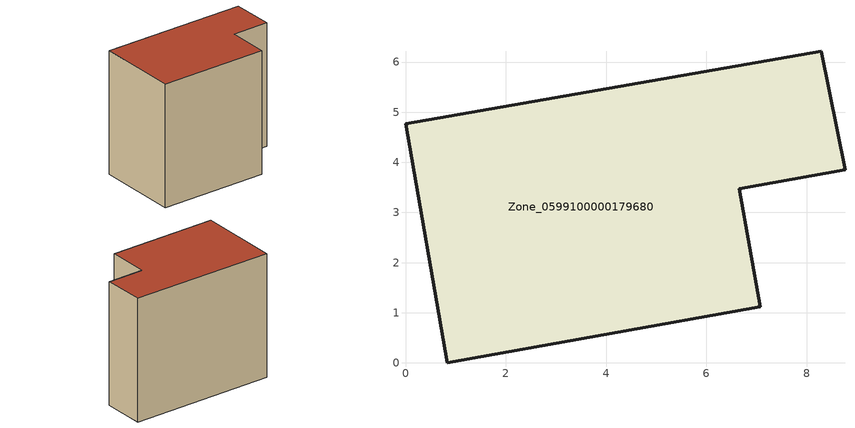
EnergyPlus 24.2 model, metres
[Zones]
Zone_0599100000179680
 floor ground (C_G): 0.84,0 0,4.77 8.29,6.22 8.77,3.85 6.66,3.47 7.08,1.12 z0
 wall outside (C_F): 8.77,3.85 8.29,6.22 0,4.77 0.84,0 7.08,1.12 6.66,3.47 8.77,3.85 z0:7.23
 roof outside (C_R): 7.08,1.12 6.66,3.47 8.77,3.85 8.29,6.22 0,4.77 0.84,0 z7.23
[BUILDING]
Pand.0599100000179680: North Axis=0; Terrain=City; Loads Convergence Tolerance Value=0.04; Temperature Convergence Tolerance Value=0.4; Solar Distribution=FullExterior; Maximum Number of Warmup Days=25; Minimum Number of Warmup Days=1
[Site:Location]
Rotterdam.The.Hague.AP_ZH_NLD Design_Conditions: Latitude=51.96; Longitude=4.45; Time Zone=1; Elevation=-4.5
[SITE:GROUNDTEMPERATURE:BUILDINGSURFACE]
18, 18, 18, 18, 18, 18, 18, 18, 18, 18, 18, 18
[MATERIAL] Thermal Absorptance=0.9; Solar Absorptance=0.7; Visible Absorptance=0.7
Name | Roughness | Thickness | Conductivity | Density | Specific Heat
G.TI.1946 | MediumSmooth | 0.15 | 1 | 540 | 1210
F.TI.1946 | Rough | 0.3 | 0.857143 | 1920 | 840
R.TI.1946 | MediumRough | 0.2 | 0.1 | 1500 | 1000
[CONSTRUCTION]
C_G: G.TI.1946
C_F: F.TI.1946
C_R: R.TI.1946
[ZONE]
Zone_0599100000179680: Type=1; Multiplier=1; Ceiling Height=Autocalculate; Volume=Autocalculate; Floor Area=autocalculate; Part of Total Floor Area=Yes
[ZONEINFILTRATION:DESIGNFLOWRATE]
Infil_Zone_0599100000179680: Zone or ZoneList or Space or SpaceList=Zone_0599100000179680; Schedule=AlwaysOn; Design Flow Rate Calculation Method=Flow/Area; Flow Rate per Floor Area=0.003; Constant Term Coefficient=1; Temperature Term Coefficient=0; Velocity Term Coefficient=0; Velocity Squared Term Coefficient=0
[HVACTEMPLATE:ZONE:IDEALLOADSAIRSYSTEM]
Zone_0599100000179680: Maximum Heating Supply Air Temperature=50; Minimum Cooling Supply Air Temperature=13; Maximum Heating Supply Air Humidity Ratio=0.0156; Minimum Cooling Supply Air Humidity Ratio=0.0077; Heating Limit=NoLimit; Cooling Limit=NoLimit; Dehumidification Control Type=ConstantSensibleHeatRatio; Cooling Sensible Heat Ratio=0.7; Dehumidification Setpoint=60; Humidification Control Type=None; Humidification Setpoint=30; Outdoor Air Method=None; Outdoor Air Flow Rate per Person=0.00944; Outdoor Air Flow Rate per Zone Floor Area=0; Outdoor Air Flow Rate per Zone=0; Demand Controlled Ventilation Type=None; Outdoor Air Economizer Type=NoEconomizer; Heat Recovery Type=None; Sensible Heat Recovery Effectiveness=0.7; Latent Heat Recovery Effectiveness=0.65
[ZONECONTROL:THERMOSTAT]
ThermostatControl_Zone_0599100000179680: Zone or ZoneList=Zone_0599100000179680; Control Type Schedule=DualSetpointControlType; Control 1=Thermostat_Zone_0599100000179680; Temperature Difference Between Cutout And Setpoint=0
[THERMOSTATSETPOINT:DUALSETPOINT]
Thermostat_Zone_0599100000179680: Heating Setpoint Temperature Schedule=HeatingSetpoint_Zone_0599100000179680; Cooling Setpoint Temperature Schedule=CoolingSetpoint_Zone_0599100000179680
[SCHEDULE:COMPACT]
HeatingSetpoint_Zone_0599100000179680: Through: 12/31, For: AllDays, Until: 24:00, 21
CoolingSetpoint_Zone_0599100000179680: Through: 12/31, For: AllDays, Until: 24:00, 24
DualSetpointControlType: Through: 12/31, For: AllDays, Until: 24:00, 4
AlwaysOn: Through: 12/31, For: AllDays, Until: 24:00, 1
